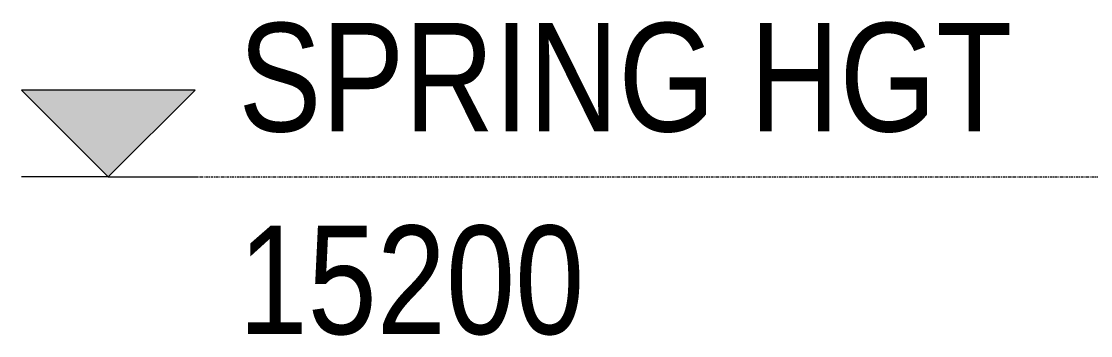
# Model space of a CAD drawing. Header units: millimetres. Extents: x 900982 to 1200730, y -305 to 27743.
# Drawn here: x 900982 to 905906, y 14468 to 15917 of the extents above; entities that cross this region are included whole.
import ezdxf

# ---------------------------------------------------------------- set-up
doc = ezdxf.new("R2010")
doc.units = ezdxf.units.MM
doc.linetypes.add('AEC_Center', pattern=[24, 12, -4, 4, -4])
doc.layers.add('A-FLOR-LEVL', color=51, linetype='Continuous', lineweight=5)
doc.styles.add('Arial Narrow', font='ARIALN.TTF', dxfattribs={"height": 500})

# ---------------------------------------------------------------- blocks, each defined once
blk = doc.blocks.new('Level - A1-101025-SECTION - GRIDS 2A')
at = {"layer": 'A-FLOR-LEVL'}
blk.add_hatch(color=256, dxfattribs=at).paths.add_polyline_path([(901381.6, 5200), (901781.6, 5600), (900981.6, 5600)])
for p, q in [((900981.6, 5600), (901381.6, 5200)), ((901781.6, 5600), (900981.6, 5600)), ((901781.6, 5600), (901381.6, 5200)), ((901381.6, 5200), (900981.6, 5200)), ((901381.6, 5200), (901781.6, 5200))]:
    blk.add_line(p, q, dxfattribs=at)

msp = doc.modelspace()

# ---------------------------------------------------------------- linework, layer by layer
at = {"layer": 'A-FLOR-LEVL', "linetype": 'AEC_Center'}
msp.add_line((901781.6, 15200), (1042698.3, 15200), dxfattribs=at)

# ---------------------------------------------------------------- block references
at = {"layer": 'A-FLOR-LEVL'}
msp.add_blockref('Level - A1-101025-SECTION - GRIDS 2A', (0, 10000), dxfattribs=at)

# ---------------------------------------------------------------- texts
at = {"layer": 'A-FLOR-LEVL', "char_height": 500, "attachment_point": 1, "style": 'Arial Narrow'}
for s, insert, width in [('SPRING HGT', (901981.5, 15909.3), 4329.112), ('15200', (901981.5, 14975.3), 1924.05)]:
    msp.add_mtext(s, dxfattribs=dict(at, insert=insert, width=width))

doc.saveas('drawing.dxf')
